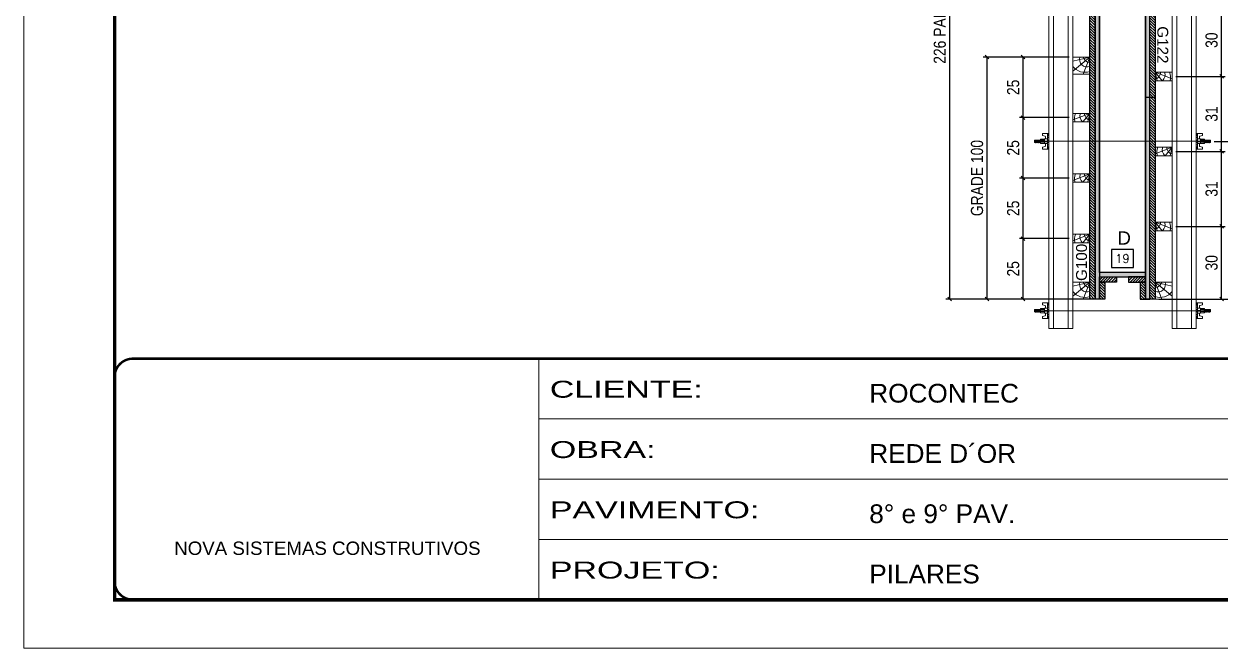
# Model space of a CAD drawing. Extents: x 28748 to 35002, y 14885 to 43501.
# Drawn here: x 30347 to 31335, y 29816 to 30332 of the extents above; entities that cross this region are included whole.
import ezdxf
from ezdxf.enums import TextEntityAlignment as Align

# ---------------------------------------------------------------- set-up
doc = ezdxf.new("R2010")
doc.units = 0
doc.linetypes.add('CONTINUO', pattern=[0])
doc.linetypes.add('DASHED', pattern=[0.75, 0.5, -0.25])
for name, color, linetype, lineweight in [('CONCRETO', 251, 'Continuous', 25), ('Folhas', 255, 'Continuous', 9), ('Hachura', 251, 'Continuous', 9), ('Madeira', 126, 'Continuous', 18), ('Perfil Metálico', 224, 'Continuous', 18), ('SARRAFO DE PRESSAO', 251, 'DASHED', 9), ('Texto Seção', 7, 'Continuous', 15)]:
    doc.layers.add(name, color=color, linetype=linetype, lineweight=lineweight)
for name, color, linetype in [('COTA', 241, 'Continuous'), ('MEIO_PONT', 93, 'Continuous'), ('Painéis', 200, 'Continuous'), ('SARRAFO', 251, 'Continuous'), ('TEXTO_GERAL', 7, 'Continuous')]:
    doc.layers.add(name, color=color, linetype=linetype)
doc.styles.add('ARIAL', font='arial.ttf')
doc.styles.add('COTA TECNICA 2X', font='techl___.ttf', dxfattribs={"height": 10})
doc.styles.add('ROMANS', font='romans.shx')
doc.styles.add('SANSSERIF', font='sas_____.pfb')
doc.styles.add('Tecnologia', font='')
doc.styles.get('Tecnologia').set_extended_font_data('Forgotten Futurist')
doc.dimstyles.new('Cota Seção interna', dxfattribs={"dimtxt": 7, "dimasz": 6, "dimexe": 0.18, "dimexo": 2, "dimgap": -4, "dimtad": 3, "dimdec": 1, "dimlfac": 0.5, "dimzin": 12, "dimdsep": 46, "dimtxsty": 'ROMANS', "dimblk": 'ARCHTICK', "dimcen": 0.09, "dimse1": 1, "dimse2": 1, "dimsd1": 1, "dimsd2": 1, "dimclrd": 180, "dimclre": 5, "dimclrt": 1, "dimadec": 0, "dimazin": 3, "dimtfac": 1, "dimtdec": 1, "dimtofl": 0, "dimtmove": 0, "dimatfit": 3, "dimldrblk": 'ARCHTICK', "dimfxl": 1, "dimtolj": 1, "dimtzin": 0, "dimarcsym": 0})
doc.dimstyles.new('SECAO PILAR', dxfattribs={"dimtxt": 10, "dimasz": 3, "dimexe": 3, "dimexo": 3, "dimgap": 3, "dimtad": 1, "dimdec": 1, "dimlfac": 0.5, "dimzin": 12, "dimdsep": 46, "dimtxsty": 'COTA TECNICA 2X', "dimblk1": 'OBLIQUE', "dimblk2": 'OBLIQUE', "dimsah": 1, "dimcen": 0.9, "dimclrd": 256, "dimclre": 256, "dimclrt": 256, "dimadec": 1, "dimazin": 3, "dimtfac": 1, "dimtdec": 1, "dimtmove": 0, "dimatfit": 3, "dimfxl": 1, "dimtolj": 1, "dimtzin": 12, "dimarcsym": 0})
pattern_1 = [(315, (54808.0555, 20980.9747), (1.12253202, 1.12253202), [])]
pattern_2 = [(45, (41050.1992, 53014.7347), (-1.12253202, 1.12253202), [])]
pattern_3 = [(315, (54816.0555, 21247.9747), (1.12253202, 1.12253202), [])]

# ---------------------------------------------------------------- blocks, each defined once
blk = doc.blocks.new('9999999999')
at = {"color": 30, "linetype": 'CONTINUO'}
for p, q in [((98564.56, 34230.21), (98564.56, 34429.45)), ((98564.56, 34379.64), (99583.98, 34379.64)), ((98564.56, 34329.83), (99487.98, 34329.83)), ((98564.56, 34280.02), (99487.98, 34280.02))]:
    blk.add_line(p, q, dxfattribs=at)
at = {"color": 30, "linetype": 'CONTINUO', "const_width": 2}
blk.add_lwpolyline([(99583.98, 34230.21), (99583.98, 34414.45, 0.414214), (99568.98, 34429.45), (98228.98, 34429.45, 0.414214), (98213.98, 34414.45), (98213.98, 34245.21, 0.414214), (98228.98, 34230.21), (99583.98, 34230.21)], format="xyb", dxfattribs=at)
at = {"layer": 'Folhas'}
blk.add_lwpolyline([(98138.98, 34190.21), (99623.98, 34190.21), (99623.98, 35240.21), (98138.98, 35240.21)], close=True, dxfattribs=at)
at = {"layer": 'Folhas', "color": 30, "const_width": 3}
blk.add_lwpolyline([(98213.98, 34230.21), (99583.98, 34230.21), (99583.98, 35200.21), (98213.98, 35200.21)], close=True, dxfattribs=at)
at = {"color": 7, "linetype": 'Continuous', "ltscale": 5, "style": 'ARIAL'}
for s, height, p in [('ROCONTEC', 15.483, (98837.68, 34393.13)), ('REDE D´OR', 15.483, (98837.68, 34343.32)), ('8° e 9° PAV.', 15.4829, (98837.68, 34293.51)), ('NOVA SISTEMAS CONSTRUTIVOS', 11.0592, (98263.19, 34267.21)), ('PILARES', 15.483, (98837.68, 34243.7))]:
    blk.add_text(s, height=height, dxfattribs=at).set_placement(p)
at = {"layer": 'Folhas', "color": 7, "style": 'Tecnologia', "width": 1.5}
for s, p in [('CLIENTE:', (98573.65, 34397.17)), ('OBRA:', (98573.65, 34347.31)), ('PAVIMENTO:', (98573.65, 34297.5)), ('PROJETO:', (98573.65, 34247.69))]:
    blk.add_text(s, height=14, dxfattribs=at).set_placement(p)
blk = doc.blocks.new('*D911')
at = {"layer": 'COTA', "color": 180, "lineweight": -2, "transparency": 16777216}
for p, q in [((31263.83, 30145.93), (31245.83, 30145.93)), ((31245.83, 30145.93), (31245.83, 30130.93)), ((31263.83, 30130.93), (31263.83, 30145.93)), ((31245.83, 30130.93), (31263.83, 30130.93))]:
    blk.add_line(p, q, dxfattribs=at)
at = {"layer": 'Defpoints', "color": 0, "transparency": 16777216}
for p in [(31235.83, 30126.93), (31273.83, 30126.93), (31273.83, 30126.93)]:
    blk.add_point(p, dxfattribs=at)
at = {"layer": 'COTA', "color": 1, "transparency": 16777216, "insert": (31254.83, 30138.43), "char_height": 7, "attachment_point": 5, "style": 'ROMANS'}
blk.add_mtext('\\A1;19', dxfattribs=at)
blk = doc.blocks.new('_ArchTick')
at = {"color": 0, "linetype": 'ByBlock', "const_width": 0.15}
blk.add_lwpolyline([(-0.5, -0.5), (0.5, 0.5)], dxfattribs=at)
blk = doc.blocks.new('C')
at = {"layer": 'Hachura', "color": 0}
for p, q in [((0, 3.22), (0, -3.22)), ((0.45, 3.22), (0, 3.22)), ((0.46, 3.16), (0, 3.16)), ((0.46, 3.05), (0, 3.05)), ((0.46, 2.88), (0, 2.88)), ((0, 2.75), (0, -1.16)), ((0.46, 2.65), (0, 2.65)), ((0.46, 2.23), (0, 2.23)), ((0.46, 1.51), (0, 1.51)), ((0.39, 0.49), (0.17, 0.49)), ((0.45, -3.23), (0.45, 3.22)), ((0.45, 3.22), (2.58, 3.22)), ((1.74, 0.97), (0.45, 0.97)), ((1.45, 0.1), (0.45, 0.1)), ((1.35, 1.94), (1.35, 0.96)), ((2.58, 2.39), (1.47, 2.09)), ((1.74, -0.97), (1.74, 0.97)), ((1.74, 0.97), (1.74, 0.84)), ((1.74, 0.97), (1.74, 0.84)), ((1.74, 0.84), (3.35, 0.84)), ((3.35, 0.45), (1.74, 0.45)), ((2.58, 3.22), (2.58, 2.39)), ((3.32, 0.84), (3.32, -0.84)), ((3.35, 0.84), (3.35, -0.84)), ((3.68, 0.45), (3.35, 0.45)), ((3.84, -0.52), (3.35, 0.45)), ((3.35, 0.06), (3.67, -0.57)), ((3.68, 0.45), (4.16, -0.52)), ((3.72, 0.5), (4.25, -0.57)), ((4.37, -0.55), (3.83, 0.53)), ((4.15, 0.45), (3.93, 0.45)), ((4.42, -0.52), (3.93, 0.45)), ((4.15, 0.45), (4.26, 0.45)), ((4.26, 0.45), (4.74, -0.52)), ((4.3, 0.5), (4.83, -0.57)), ((4.95, -0.55), (4.41, 0.53)), ((4.51, 0.45), (4.84, 0.45)), ((5, -0.52), (4.51, 0.45)), ((4.84, 0.45), (5.32, -0.52)), ((4.88, 0.5), (5.41, -0.57)), ((5.53, -0.55), (4.99, 0.53)), ((5.58, -0.52), (5.09, 0.45)), ((5.42, 0.45), (5.09, 0.45)), ((5.58, -0.52), (5.09, 0.45)), ((5.42, 0.45), (5.74, -0.19)), ((5.46, 0.5), (5.74, -0.07)), ((5.74, 0.19), (5.57, 0.53)), ((5.74, 0.32), (5.68, 0.45)), ((5.68, 0.45), (5.74, 0.45)), ((5.74, 0.45), (5.9, 0.29)), ((5.74, 0.45), (5.74, -0.52)), ((5.9, -0.36), (5.9, 0.29)), ((0.45, 0), (0, 0)), ((0.46, -1.52), (0, -1.52)), ((0.46, -2.23), (0, -2.23)), ((0.46, -2.65), (0, -2.65)), ((0.46, -2.88), (0, -2.88)), ((0.46, -3.05), (0, -3.05)), ((0.46, -3.16), (0, -3.16)), ((0, -3.22), (2.57, -3.22)), ((0.08, -0.48), (0.29, -0.48)), ((0.29, -0.48), (0.4, -0.48)), ((0.45, 0), (0.45, -0.97)), ((0.45, -0.16), (1.45, -0.16)), ((0.45, -0.65), (0.45, -0.32)), ((0.45, -3.23), (0.45, -0.65)), ((0.45, -0.97), (1.74, -0.97)), ((1.35, -1.94), (1.35, -0.97)), ((2.58, -2.39), (1.47, -2.1)), ((3.35, -0.32), (1.74, -0.32)), ((3.35, -0.84), (1.74, -0.84)), ((2.58, -3.23), (2.58, -2.39)), ((3.35, -0.07), (3.58, -0.52)), ((3.35, -0.52), (3.58, -0.52)), ((3.84, -0.52), (4.16, -0.52)), ((4.42, -0.52), (4.74, -0.52)), ((4.63, -0.52), (4.74, -0.52)), ((5, -0.52), (5.32, -0.52)), ((5.58, -0.52), (5.74, -0.52)), ((5.74, -0.52), (5.9, -0.36)), ((5.74, -0.52), (5.74, -0.52))]:
    blk.add_line(p, q, dxfattribs=at)
for centre, radius, start, end in [((1.52, 1.94), 0.161, 104.7436, 180), ((1.44, -0.03), 0.129, 272.695, 87.305), ((3.81, 0.39), 0.143, 25.5688, 154.4312), ((4.39, 0.39), 0.143, 25.5688, 154.4312), ((4.97, 0.39), 0.143, 25.5688, 154.4312), ((5.55, 0.39), 0.143, 25.5688, 154.4312), ((0.17, -0.37), 0.174, 221.744, 317.8592), ((1.52, -1.94), 0.161, 180, 255.2564), ((3.71, -0.4), 0.174, 222.1408, 318.256), ((4.29, -0.4), 0.174, 222.1408, 318.256), ((4.87, -0.4), 0.174, 222.1408, 318.256), ((5.45, -0.4), 0.174, 222.1408, 318.256), ((5.61, -0.4), 0.174, 317.8592, 318.256)]:
    blk.add_arc(centre, radius, start, end, dxfattribs=at)
blk = doc.blocks.new('_Oblique')
at = {"color": 0, "linetype": 'ByBlock', "lineweight": -2}
blk.add_line((-0.5, -0.5), (0.5, 0.5), dxfattribs=at)
blk = doc.blocks.new('*D1752')
at = {"layer": 'COTA', "lineweight": -2, "transparency": 16777216}
for p, q in [((31284.83, 30602.92), (31419.91, 30602.92)), ((31416.91, 30104.93), (31416.91, 30602.92)), ((31284.88, 30104.93), (31419.91, 30104.93))]:
    blk.add_line(p, q, dxfattribs=at)
at = {"layer": 'Defpoints', "color": 0, "transparency": 16777216}
for p in [(31281.83, 30602.92), (31416.91, 30602.92), (31281.88, 30104.93)]:
    blk.add_point(p, dxfattribs=at)
at = {"layer": 'COTA', "lineweight": -2, "transparency": 16777216, "xscale": 3, "yscale": 3, "zscale": 3}
for p, rotation in [((31416.91, 30602.92), 90), ((31416.91, 30104.93), 270)]:
    blk.add_blockref('_Oblique', p, dxfattribs=dict(at, rotation=rotation))
at = {"layer": 'COTA', "transparency": 16777216, "insert": (31408.81, 30353.93), "char_height": 10, "attachment_point": 5, "rotation": 90, "style": 'COTA TECNICA 2X'}
blk.add_mtext('\\A1;249 PAINEL', dxfattribs=at)
blk = doc.blocks.new('*D1753')
at = {"layer": 'COTA', "lineweight": -2, "transparency": 16777216}
for p, q in [((31232.83, 30556.93), (31108.96, 30556.93)), ((31111.96, 30556.93), (31111.96, 30104.93)), ((31232.83, 30104.93), (31108.96, 30104.93))]:
    blk.add_line(p, q, dxfattribs=at)
at = {"layer": 'Defpoints', "color": 0, "transparency": 16777216}
for p in [(31235.83, 30556.93), (31111.96, 30104.93), (31235.83, 30104.93)]:
    blk.add_point(p, dxfattribs=at)
at = {"layer": 'COTA', "lineweight": -2, "transparency": 16777216, "xscale": 3, "yscale": 3, "zscale": 3}
for p, rotation in [((31111.96, 30556.93), 90), ((31111.96, 30104.93), 270)]:
    blk.add_blockref('_Oblique', p, dxfattribs=dict(at, rotation=rotation))
at = {"layer": 'COTA', "transparency": 16777216, "insert": (31103.86, 30330.93), "char_height": 10, "attachment_point": 5, "rotation": 90, "style": 'COTA TECNICA 2X'}
blk.add_mtext('\\A1;226 PAINEL', dxfattribs=at)
blk = doc.blocks.new('PONTALETE')
at = {"layer": 'Madeira'}
for q in [(2.71, 7), (7, 5.76), (7, 1.74)]:
    blk.add_line((0, 0), q, dxfattribs=at)
blk.add_lwpolyline([(0, 0), (7, 0), (7, 7), (0, 7)], close=True, dxfattribs=at)
for centre, radius, start, end in [((2.04, 0.06), 6.23, 37.2818, 109.0913), ((1.09, 0.9), 3.19, 343.603, 109.9847), ((-0.21, -0.78), 3.09, 14.6322, 86.0383)]:
    blk.add_arc(centre, radius, start, end, dxfattribs=at)
blk = doc.blocks.new('MEIO PONTALETE')
at = {"layer": 'Madeira'}
for q in [(2.71, 7), (3.5, 2.88), (3.5, 0.87)]:
    blk.add_line((0, 0), q, dxfattribs=at)
blk.add_lwpolyline([(0, 0), (3.5, 0), (3.5, 7), (0, 7)], close=True, dxfattribs=at)
for centre, radius, start, end in [((2.04, 0.06), 6.23, 76.4499, 109.0913), ((1.09, 0.9), 3.19, 40.9063, 109.9847), ((-0.21, -0.78), 3.09, 14.6322, 86.0383)]:
    blk.add_arc(centre, radius, start, end, dxfattribs=at)
blk = doc.blocks.new('*D844')
at = {"layer": 'COTA', "lineweight": -2, "transparency": 16777216}
for p, q in [((31298.88, 30164.93), (31339.75, 30164.93)), ((31336.75, 30104.93), (31336.75, 30164.93)), ((31298.88, 30104.93), (31339.75, 30104.93))]:
    blk.add_line(p, q, dxfattribs=at)
at = {"layer": 'Defpoints', "color": 0, "transparency": 16777216}
for p in [(31295.88, 30164.93), (31336.75, 30164.93), (31295.88, 30104.93)]:
    blk.add_point(p, dxfattribs=at)
at = {"layer": 'COTA', "lineweight": -2, "transparency": 16777216, "xscale": 3, "yscale": 3, "zscale": 3}
for p, rotation in [((31336.75, 30164.93), 90), ((31336.75, 30104.93), 270)]:
    blk.add_blockref('_Oblique', p, dxfattribs=dict(at, rotation=rotation))
at = {"layer": 'COTA', "transparency": 16777216, "insert": (31328.53, 30134.93), "char_height": 10, "attachment_point": 5, "rotation": 90, "style": 'COTA TECNICA 2X'}
blk.add_mtext('\\A1;30', dxfattribs=at)
blk = doc.blocks.new('*D845')
at = {"layer": 'COTA', "lineweight": -2, "transparency": 16777216}
for p, q in [((31298.88, 30226.93), (31339.75, 30226.93)), ((31336.75, 30164.93), (31336.75, 30226.93)), ((31298.88, 30164.93), (31339.75, 30164.93))]:
    blk.add_line(p, q, dxfattribs=at)
at = {"layer": 'Defpoints', "color": 0, "transparency": 16777216}
for p in [(31295.88, 30226.93), (31336.75, 30226.93), (31295.88, 30164.93)]:
    blk.add_point(p, dxfattribs=at)
at = {"layer": 'COTA', "lineweight": -2, "transparency": 16777216, "xscale": 3, "yscale": 3, "zscale": 3}
for p, rotation in [((31336.75, 30226.93), 90), ((31336.75, 30164.93), 270)]:
    blk.add_blockref('_Oblique', p, dxfattribs=dict(at, rotation=rotation))
at = {"layer": 'COTA', "transparency": 16777216, "insert": (31328.53, 30195.93), "char_height": 10, "attachment_point": 5, "rotation": 90, "style": 'COTA TECNICA 2X'}
blk.add_mtext('\\A1;31', dxfattribs=at)
blk = doc.blocks.new('*D846')
at = {"layer": 'COTA', "lineweight": -2, "transparency": 16777216}
for p, q in [((31298.88, 30288.93), (31339.75, 30288.93)), ((31336.75, 30226.93), (31336.75, 30288.93)), ((31298.88, 30226.93), (31339.75, 30226.93))]:
    blk.add_line(p, q, dxfattribs=at)
at = {"layer": 'Defpoints', "color": 0, "transparency": 16777216}
for p in [(31295.88, 30288.93), (31336.75, 30288.93), (31295.88, 30226.93)]:
    blk.add_point(p, dxfattribs=at)
at = {"layer": 'COTA', "lineweight": -2, "transparency": 16777216, "xscale": 3, "yscale": 3, "zscale": 3}
for p, rotation in [((31336.75, 30288.93), 90), ((31336.75, 30226.93), 270)]:
    blk.add_blockref('_Oblique', p, dxfattribs=dict(at, rotation=rotation))
at = {"layer": 'COTA', "transparency": 16777216, "insert": (31328.53, 30257.93), "char_height": 10, "attachment_point": 5, "rotation": 90, "style": 'COTA TECNICA 2X'}
blk.add_mtext('\\A1;31', dxfattribs=at)
blk = doc.blocks.new('*D847')
at = {"layer": 'COTA', "lineweight": -2, "transparency": 16777216}
for p, q in [((31298.88, 30348.93), (31339.75, 30348.93)), ((31336.75, 30288.93), (31336.75, 30348.93)), ((31298.88, 30288.93), (31339.75, 30288.93))]:
    blk.add_line(p, q, dxfattribs=at)
at = {"layer": 'Defpoints', "color": 0, "transparency": 16777216}
for p in [(31295.88, 30348.93), (31336.75, 30348.93), (31295.88, 30288.93)]:
    blk.add_point(p, dxfattribs=at)
at = {"layer": 'COTA', "lineweight": -2, "transparency": 16777216, "xscale": 3, "yscale": 3, "zscale": 3}
for p, rotation in [((31336.75, 30348.93), 90), ((31336.75, 30288.93), 270)]:
    blk.add_blockref('_Oblique', p, dxfattribs=dict(at, rotation=rotation))
at = {"layer": 'COTA', "transparency": 16777216, "insert": (31328.53, 30318.93), "char_height": 10, "attachment_point": 5, "rotation": 90, "style": 'COTA TECNICA 2X'}
blk.add_mtext('\\A1;30', dxfattribs=at)
blk = doc.blocks.new('*D848')
at = {"layer": 'COTA', "lineweight": -2, "transparency": 16777216}
for p, q in [((31298.88, 30348.93), (31364.87, 30348.93)), ((31361.87, 30104.93), (31361.87, 30348.93)), ((31298.88, 30104.93), (31364.87, 30104.93))]:
    blk.add_line(p, q, dxfattribs=at)
at = {"layer": 'Defpoints', "color": 0, "transparency": 16777216}
for p in [(31295.88, 30348.93), (31361.87, 30348.93), (31295.88, 30104.93)]:
    blk.add_point(p, dxfattribs=at)
at = {"layer": 'COTA', "lineweight": -2, "transparency": 16777216, "xscale": 3, "yscale": 3, "zscale": 3}
for p, rotation in [((31361.87, 30348.93), 90), ((31361.87, 30104.93), 270)]:
    blk.add_blockref('_Oblique', p, dxfattribs=dict(at, rotation=rotation))
at = {"layer": 'COTA', "transparency": 16777216, "insert": (31353.77, 30226.93), "char_height": 10, "attachment_point": 5, "rotation": 90, "style": 'COTA TECNICA 2X'}
blk.add_mtext('\\A1;GRADE 122', dxfattribs=at)
blk = doc.blocks.new('*D1701')
at = {"layer": 'COTA', "lineweight": -2, "transparency": 16777216}
for p, q in [((31210.83, 30154.93), (31169.63, 30154.93)), ((31172.63, 30104.93), (31172.63, 30154.93)), ((31210.83, 30104.93), (31169.63, 30104.93))]:
    blk.add_line(p, q, dxfattribs=at)
at = {"layer": 'Defpoints', "color": 0, "transparency": 16777216}
for p in [(31172.63, 30154.93), (31213.83, 30154.93), (31213.83, 30104.93)]:
    blk.add_point(p, dxfattribs=at)
at = {"layer": 'COTA', "lineweight": -2, "transparency": 16777216, "xscale": 3, "yscale": 3, "zscale": 3}
for p, rotation in [((31172.63, 30154.93), 90), ((31172.63, 30104.93), 270)]:
    blk.add_blockref('_Oblique', p, dxfattribs=dict(at, rotation=rotation))
at = {"layer": 'COTA', "transparency": 16777216, "insert": (31164.52, 30129.93), "char_height": 10, "attachment_point": 5, "rotation": 90, "style": 'COTA TECNICA 2X'}
blk.add_mtext('\\A1;25', dxfattribs=at)
blk = doc.blocks.new('*D1702')
at = {"layer": 'COTA', "lineweight": -2, "transparency": 16777216}
for p, q in [((31210.83, 30204.93), (31169.63, 30204.93)), ((31172.63, 30154.93), (31172.63, 30204.93)), ((31210.83, 30154.93), (31169.63, 30154.93))]:
    blk.add_line(p, q, dxfattribs=at)
at = {"layer": 'Defpoints', "color": 0, "transparency": 16777216}
for p in [(31172.63, 30204.93), (31213.83, 30204.93), (31213.83, 30154.93)]:
    blk.add_point(p, dxfattribs=at)
at = {"layer": 'COTA', "lineweight": -2, "transparency": 16777216, "xscale": 3, "yscale": 3, "zscale": 3}
for p, rotation in [((31172.63, 30204.93), 90), ((31172.63, 30154.93), 270)]:
    blk.add_blockref('_Oblique', p, dxfattribs=dict(at, rotation=rotation))
at = {"layer": 'COTA', "transparency": 16777216, "insert": (31164.52, 30179.93), "char_height": 10, "attachment_point": 5, "rotation": 90, "style": 'COTA TECNICA 2X'}
blk.add_mtext('\\A1;25', dxfattribs=at)
blk = doc.blocks.new('*D1703')
at = {"layer": 'COTA', "linetype": 'ByBlock', "lineweight": -2, "transparency": 16777216}
for p, q in [((31210.83, 30254.93), (31169.63, 30254.93)), ((31172.63, 30204.93), (31172.63, 30254.93)), ((31210.83, 30204.93), (31169.63, 30204.93))]:
    blk.add_line(p, q, dxfattribs=at)
at = {"layer": 'Defpoints', "color": 0, "linetype": 'ByBlock', "transparency": 16777216}
for p in [(31172.63, 30254.93), (31213.83, 30254.93), (31213.83, 30204.93)]:
    blk.add_point(p, dxfattribs=at)
at = {"layer": 'COTA', "linetype": 'ByBlock', "lineweight": -2, "transparency": 16777216, "xscale": 3, "yscale": 3, "zscale": 3}
for p, rotation in [((31172.63, 30254.93), 90), ((31172.63, 30204.93), 270)]:
    blk.add_blockref('_Oblique', p, dxfattribs=dict(at, rotation=rotation))
at = {"layer": 'COTA', "linetype": 'ByBlock', "transparency": 16777216, "insert": (31164.52, 30229.93), "char_height": 10, "attachment_point": 5, "rotation": 90, "style": 'COTA TECNICA 2X'}
blk.add_mtext('\\A1;25', dxfattribs=at)
blk = doc.blocks.new('*D1704')
at = {"layer": 'COTA', "linetype": 'ByBlock', "lineweight": -2, "transparency": 16777216}
for p, q in [((31210.83, 30304.93), (31169.63, 30304.93)), ((31172.63, 30254.93), (31172.63, 30304.93)), ((31210.83, 30254.93), (31169.63, 30254.93))]:
    blk.add_line(p, q, dxfattribs=at)
at = {"layer": 'Defpoints', "color": 0, "linetype": 'ByBlock', "transparency": 16777216}
for p in [(31172.63, 30304.93), (31213.83, 30304.93), (31213.83, 30254.93)]:
    blk.add_point(p, dxfattribs=at)
at = {"layer": 'COTA', "linetype": 'ByBlock', "lineweight": -2, "transparency": 16777216, "xscale": 3, "yscale": 3, "zscale": 3}
for p, rotation in [((31172.63, 30304.93), 90), ((31172.63, 30254.93), 270)]:
    blk.add_blockref('_Oblique', p, dxfattribs=dict(at, rotation=rotation))
at = {"layer": 'COTA', "linetype": 'ByBlock', "transparency": 16777216, "insert": (31164.52, 30279.93), "char_height": 10, "attachment_point": 5, "rotation": 90, "style": 'COTA TECNICA 2X'}
blk.add_mtext('\\A1;25', dxfattribs=at)
blk = doc.blocks.new('*D1709')
at = {"layer": 'COTA', "lineweight": -2, "transparency": 16777216}
for p, q in [((31210.83, 30304.93), (31139.75, 30304.93)), ((31142.75, 30304.93), (31142.75, 30104.93)), ((31210.83, 30104.93), (31139.75, 30104.93))]:
    blk.add_line(p, q, dxfattribs=at)
at = {"layer": 'Defpoints', "color": 0, "transparency": 16777216}
for p in [(31213.83, 30304.93), (31142.75, 30104.93), (31213.83, 30104.93)]:
    blk.add_point(p, dxfattribs=at)
at = {"layer": 'COTA', "lineweight": -2, "transparency": 16777216, "xscale": 3, "yscale": 3, "zscale": 3}
for p, rotation in [((31142.75, 30304.93), 90), ((31142.75, 30104.93), 270)]:
    blk.add_blockref('_Oblique', p, dxfattribs=dict(at, rotation=rotation))
at = {"layer": 'COTA', "transparency": 16777216, "insert": (31134.65, 30204.93), "char_height": 10, "attachment_point": 5, "rotation": 90, "style": 'COTA TECNICA 2X'}
blk.add_mtext('\\A1;GRADE 100', dxfattribs=at)
blk = doc.blocks.new('*D1710')
at = {"layer": 'COTA', "lineweight": -2, "transparency": 16777216}
for p, q in [((31330.63, 30235.26), (31387.99, 30235.26)), ((31384.99, 30104.93), (31384.99, 30235.26)), ((31298.88, 30104.93), (31387.99, 30104.93))]:
    blk.add_line(p, q, dxfattribs=at)
at = {"layer": 'Defpoints', "color": 0, "transparency": 16777216}
for p in [(31327.63, 30235.26), (31384.99, 30235.26), (31295.88, 30104.93)]:
    blk.add_point(p, dxfattribs=at)
at = {"layer": 'COTA', "lineweight": -2, "transparency": 16777216, "xscale": 3, "yscale": 3, "zscale": 3}
for p, rotation in [((31384.99, 30235.26), 90), ((31384.99, 30104.93), 270)]:
    blk.add_blockref('_Oblique', p, dxfattribs=dict(at, rotation=rotation))
at = {"layer": 'COTA', "transparency": 16777216, "insert": (31376.88, 30170.09), "char_height": 10, "attachment_point": 5, "rotation": 90, "style": 'COTA TECNICA 2X'}
blk.add_mtext('\\A1;65.2', dxfattribs=at)
blk = doc.blocks.new('*D1711')
at = {"layer": 'COTA', "linetype": 'ByBlock', "lineweight": -2, "transparency": 16777216}
for p, q in [((31330.63, 30375.26), (31387.99, 30375.26)), ((31384.99, 30235.26), (31384.99, 30375.26)), ((31330.63, 30235.26), (31387.99, 30235.26))]:
    blk.add_line(p, q, dxfattribs=at)
at = {"layer": 'Defpoints', "color": 0, "linetype": 'ByBlock', "transparency": 16777216}
for p in [(31327.63, 30375.26), (31384.99, 30375.26), (31327.63, 30235.26)]:
    blk.add_point(p, dxfattribs=at)
at = {"layer": 'COTA', "linetype": 'ByBlock', "lineweight": -2, "transparency": 16777216, "xscale": 3, "yscale": 3, "zscale": 3}
for p, rotation in [((31384.99, 30375.26), 90), ((31384.99, 30235.26), 270)]:
    blk.add_blockref('_Oblique', p, dxfattribs=dict(at, rotation=rotation))
at = {"layer": 'COTA', "linetype": 'ByBlock', "transparency": 16777216, "insert": (31376.89, 30305.26), "char_height": 10, "attachment_point": 5, "rotation": 90, "style": 'COTA TECNICA 2X'}
blk.add_mtext('\\A1;70', dxfattribs=at)
blk = doc.blocks.new('*D1765')
at = {"layer": 'COTA', "color": 180, "lineweight": -2, "transparency": 16777216}
for p, q in [((31269.83, 30377.93), (31254.83, 30377.93)), ((31254.83, 30377.93), (31254.83, 30351.93)), ((31269.83, 30351.93), (31269.83, 30377.93)), ((31254.83, 30351.93), (31269.83, 30351.93))]:
    blk.add_line(p, q, dxfattribs=at)
at = {"layer": 'Defpoints', "color": 0, "transparency": 16777216}
for p in [(31273.83, 30602.93), (31273.83, 30126.93), (31273.83, 30126.93)]:
    blk.add_point(p, dxfattribs=at)
at = {"layer": 'COTA', "color": 1, "transparency": 16777216, "insert": (31262.33, 30364.93), "char_height": 7, "attachment_point": 5, "rotation": 90, "style": 'ROMANS'}
blk.add_mtext('\\A1;238', dxfattribs=at)

msp = doc.modelspace()

# ---------------------------------------------------------------- hatches: boundary and pattern name
at = {"layer": 'Hachura'}
h = msp.add_hatch(color=256, dxfattribs=at)
h.dxf.hatch_style = 1
h.paths.add_polyline_path([(31273.83, 30602.93), (31273.83, 30104.93), (31277.43, 30104.93), (31277.43, 30602.93)])
h = msp.add_hatch(dxfattribs=at)
h.set_pattern_fill('ANSI31', color=256, scale=0.5, angle=270, style=0)
h.set_pattern_definition(pattern_3)
h.paths.add_polyline_path([(31277.43, 30602.93), (31281.83, 30602.93), (31281.83, 30104.93), (31277.43, 30104.93)])
h = msp.add_hatch(dxfattribs=at)
h.set_pattern_fill('ANSI31', color=256, scale=0.5, angle=270, style=0)
h.set_pattern_definition(pattern_3)
h.paths.add_polyline_path([(31232.23, 30556.93), (31227.83, 30556.93), (31227.83, 30104.93), (31232.23, 30104.93)])
h = msp.add_hatch(color=256, dxfattribs=at)
h.dxf.hatch_style = 1
h.paths.add_polyline_path([(31235.83, 30556.93), (31235.83, 30104.93), (31232.23, 30104.93), (31232.23, 30556.93)])
h = msp.add_hatch(color=256, dxfattribs=at)
h.dxf.hatch_style = 1
h.paths.add_polyline_path([(31273.83, 30123.33), (31273.83, 30126.93), (31235.83, 30126.93), (31235.83, 30123.33)])
h = msp.add_hatch(dxfattribs=at)
h.set_pattern_fill('ANSI31', color=256, scale=0.5, angle=360, style=0)
h.set_pattern_definition(pattern_2)
h.paths.add_polyline_path([(31235.83, 30123.33), (31235.83, 30118.93), (31249.83, 30118.93), (31249.83, 30123.33)])
h = msp.add_hatch(dxfattribs=at)
h.set_pattern_fill('ANSI31', color=256, scale=0.5, angle=270, style=0)
h.set_pattern_definition(pattern_1)
h.paths.add_polyline_path([(31240.23, 30118.93), (31235.83, 30118.93), (31235.83, 30104.93), (31240.23, 30104.93)])
h = msp.add_hatch(dxfattribs=at)
h.set_pattern_fill('ANSI31', color=256, scale=0.5, angle=360, style=0)
h.set_pattern_definition(pattern_2)
h.paths.add_polyline_path([(31273.83, 30123.33), (31273.83, 30118.93), (31259.83, 30118.93), (31259.83, 30123.33)])
h = msp.add_hatch(dxfattribs=at)
h.set_pattern_fill('ANSI31', color=256, scale=0.5, angle=270, style=0)
h.set_pattern_definition(pattern_1)
h.paths.add_polyline_path([(31269.43, 30118.93), (31273.83, 30118.93), (31273.83, 30104.93), (31269.43, 30104.93)])

# ---------------------------------------------------------------- linework, layer by layer
at = {"layer": 'CONCRETO', "color": 2}
msp.add_lwpolyline([(31273.83, 30126.93), (31235.83, 30126.93), (31235.83, 30564.93), (30597.83, 30564.93), (30597.83, 30602.93), (31273.83, 30602.93)], close=True, dxfattribs=at)
at = {"layer": 'Hachura'}
for p, q in [((31326.63, 30235.32), (31186.83, 30235.32)), ((31326.63, 30095.32), (31186.83, 30095.32))]:
    msp.add_line(p, q, dxfattribs=at)
at = {"layer": 'Madeira'}
for points in [[(31295.88, 30348.93), (31281.88, 30348.93), (31281.88, 30104.93), (31295.88, 30104.93)], [(31213.83, 30104.93), (31227.83, 30104.93), (31227.83, 30304.93), (31213.83, 30304.93)]]:
    msp.add_lwpolyline(points, close=True, dxfattribs=at)
at = {"layer": 'Painéis'}
msp.add_line((31273.83, 30271.93), (31282.23, 30271.93), dxfattribs=at)
for points in [[(31273.83, 30602.93), (31273.83, 30104.93), (31277.43, 30104.93), (31277.43, 30602.93)], [(31235.83, 30556.93), (31235.83, 30104.93), (31232.23, 30104.93), (31232.23, 30556.93)], [(31273.83, 30123.33), (31273.83, 30126.93), (31235.83, 30126.93), (31235.83, 30123.33)]]:
    msp.add_lwpolyline(points, close=True, dxfattribs=at)
at = {"layer": 'Perfil Metálico'}
for points in [[(31295.83, 30650.83), (31315.83, 30650.83), (31315.83, 30080.56), (31295.83, 30080.56)], [(31311.83, 30080.56), (31299.83, 30080.56), (31299.83, 30650.83), (31311.83, 30650.83)], [(31193.83, 30542.93), (31213.83, 30542.93), (31213.83, 30080.56), (31193.83, 30080.56)], [(31209.83, 30080.56), (31197.83, 30080.56), (31197.83, 30542.93), (31209.83, 30542.93)]]:
    msp.add_lwpolyline(points, close=True, dxfattribs=at)
at = {"layer": 'SARRAFO'}
msp.add_line((31281.83, 30602.93), (31281.88, 30104.93), dxfattribs=at)
msp.add_lwpolyline([(31281.88, 30104.93), (31273.83, 30104.93), (31273.83, 30602.93), (31281.83, 30602.93)], dxfattribs=at)
for points in [[(31232.23, 30556.93), (31232.23, 30104.93), (31227.83, 30104.93), (31227.83, 30556.93)], [(31249.83, 30118.93), (31235.83, 30118.93), (31235.83, 30123.33), (31249.83, 30123.33)], [(31235.83, 30104.93), (31235.83, 30118.93), (31240.23, 30118.93), (31240.23, 30104.93)], [(31259.83, 30118.93), (31273.83, 30118.93), (31273.83, 30123.33), (31259.83, 30123.33)], [(31273.83, 30104.93), (31273.83, 30118.93), (31269.43, 30118.93), (31269.43, 30104.93)]]:
    msp.add_lwpolyline(points, close=True, dxfattribs=at)

# ---------------------------------------------------------------- block references
at = {"layer": 'Hachura', "linetype": 'Continuous', "yscale": 2, "zscale": 2}
for p, xscale in [((31193.83, 30235.32), -2), ((31315.83, 30235.32), 2), ((31193.83, 30095.33), -2), ((31315.83, 30095.33), 2)]:
    msp.add_blockref('C', p, dxfattribs=dict(at, xscale=xscale))
at = {"layer": 'Madeira'}
for name, p, xscale, yscale, zscale, rotation in [('MEIO PONTALETE', (31281.88, 30292.43), 1.999999997962732, 1.999999997962732, 1.999999997962732, 270), ('MEIO PONTALETE', (31295.88, 30230.43), -1.999999997962732, 1.999999997962732, 1.999999997962732, 90), ('MEIO PONTALETE', (31281.88, 30168.43), 1.999999997962732, 1.999999997962732, 1.999999997962732, 270), ('PONTALETE', (31281.88, 30118.93), -2, 2, 2, 180)]:
    msp.add_blockref(name, p, dxfattribs=dict(at, xscale=xscale, yscale=yscale, zscale=zscale, rotation=rotation))
at = {"layer": 'MEIO_PONT'}
for name, p, xscale, yscale, zscale, rotation in [('PONTALETE', (31227.83, 30304.93), 2, 2, 2, 180), ('MEIO PONTALETE', (31227.83, 30258.43), -1.999999997962732, 1.999999997962732, 1.999999997962732, 90), ('MEIO PONTALETE', (31227.83, 30208.43), -1.999999997962732, 1.999999997962732, 1.999999997962732, 90), ('MEIO PONTALETE', (31227.83, 30158.43), -1.999999997962732, 1.999999997962732, 1.999999997962732, 90), ('PONTALETE', (31227.83, 30118.93), 2, 2, 2, 180)]:
    msp.add_blockref(name, p, dxfattribs=dict(at, xscale=xscale, yscale=yscale, zscale=zscale, rotation=rotation))
at = {"layer": 'SARRAFO DE PRESSAO', "color": 6, "linetype": 'ByBlock'}
msp.add_blockref('9999999999', (-67792.14, -4373.79), dxfattribs=at)

# ---------------------------------------------------------------- texts
at = {"layer": 'Texto Seção', "color": 0, "linetype": 'Continuous', "style": 'SANSSERIF'}
msp.add_text('G100', height=9, rotation=90, dxfattribs=at).set_placement((31220.97, 30119.87), align=Align.MIDDLE_LEFT)
at = {"layer": 'TEXTO_GERAL', "color": 0, "linetype": 'Continuous', "style": 'SANSSERIF'}
msp.add_text('G122', height=9, rotation=270, dxfattribs=at).set_placement((31288.12, 30330.43), align=Align.MIDDLE_LEFT)
at = {"layer": 'TEXTO_GERAL', "style": 'ARIAL'}
msp.add_text('D', height=11, dxfattribs=at).set_placement((31256.24, 30155.4), align=Align.MIDDLE_CENTER)

# ---------------------------------------------------------------- dimensions: what is measured, and where the dimension line sits
at = {"layer": 'COTA'}
dim = msp.add_linear_dim(base=(31273.83, 30126.93), p1=(31273.83, 30602.93), p2=(31273.83, 30126.93), angle=90, dimstyle='Cota Seção interna', dxfattribs=at)
dim.commit()
dim.dimension.update_dxf_attribs({"geometry": '*D1765', "text_midpoint": (31273.83, 30364.93), "dimtype": 160})
for base, p1, p2, text, picture, middle in [((31416.91, 30602.92), (31281.88, 30104.93), (31281.83, 30602.92), '<> PAINEL', '*D1752', (31408.81, 30353.93)), ((31111.96, 30104.93), (31235.83, 30556.93), (31235.83, 30104.93), '<> PAINEL', '*D1753', (31103.86, 30330.93)), ((31361.87, 30348.93), (31295.88, 30104.93), (31295.88, 30348.93), 'GRADE 122', '*D848', (31353.77, 30226.93)), ((31142.75, 30104.93), (31213.83, 30304.93), (31213.83, 30104.93), 'GRADE <>', '*D1709', (31134.65, 30204.93))]:
    dim = msp.add_linear_dim(base=base, p1=p1, p2=p2, angle=90, text=text, dimstyle='SECAO PILAR', dxfattribs=at)
    dim.commit()
    dim.dimension.update_dxf_attribs({"geometry": picture, "text_midpoint": middle})
at = {"layer": 'COTA', "linetype": 'ByBlock'}
for base, p1, p2, picture, middle in [((31384.99, 30375.26), (31327.63, 30235.26), (31327.63, 30375.26), '*D1711', (31376.89, 30305.26)), ((31172.63, 30304.93), (31213.83, 30254.93), (31213.83, 30304.93), '*D1704', (31164.52, 30279.93)), ((31172.63, 30254.93), (31213.83, 30204.93), (31213.83, 30254.93), '*D1703', (31164.52, 30229.93))]:
    dim = msp.add_linear_dim(base=base, p1=p1, p2=p2, angle=90, dimstyle='SECAO PILAR', override={"dimtmove": 1}, dxfattribs=at)
    dim.commit()
    dim.dimension.update_dxf_attribs({"geometry": picture, "text_midpoint": middle})
at = {"layer": 'COTA'}
for base, p1, p2, picture, middle in [((31336.75, 30348.93), (31295.88, 30288.93), (31295.88, 30348.93), '*D847', (31328.53, 30318.93)), ((31336.75, 30288.93), (31295.88, 30226.93), (31295.88, 30288.93), '*D846', (31328.53, 30257.93)), ((31384.99, 30235.26), (31295.88, 30104.93), (31327.63, 30235.26), '*D1710', (31376.88, 30170.09)), ((31336.75, 30226.93), (31295.88, 30164.93), (31295.88, 30226.93), '*D845', (31328.53, 30195.93)), ((31172.63, 30204.93), (31213.83, 30154.93), (31213.83, 30204.93), '*D1702', (31164.52, 30179.93)), ((31336.75, 30164.93), (31295.88, 30104.93), (31295.88, 30164.93), '*D844', (31328.53, 30134.93)), ((31172.63, 30154.93), (31213.83, 30104.93), (31213.83, 30154.93), '*D1701', (31164.52, 30129.93))]:
    dim = msp.add_linear_dim(base=base, p1=p1, p2=p2, angle=90, dimstyle='SECAO PILAR', dxfattribs=at)
    dim.commit()
    dim.dimension.update_dxf_attribs({"geometry": picture, "text_midpoint": middle})
dim = msp.add_linear_dim(base=(31273.83, 30126.93), p1=(31235.83, 30126.93), p2=(31273.83, 30126.93), dimstyle='Cota Seção interna', dxfattribs=at)
dim.commit()
dim.dimension.update_dxf_attribs({"geometry": '*D911', "text_midpoint": (31254.83, 30126.93), "dimtype": 160})

doc.saveas('drawing.dxf')
